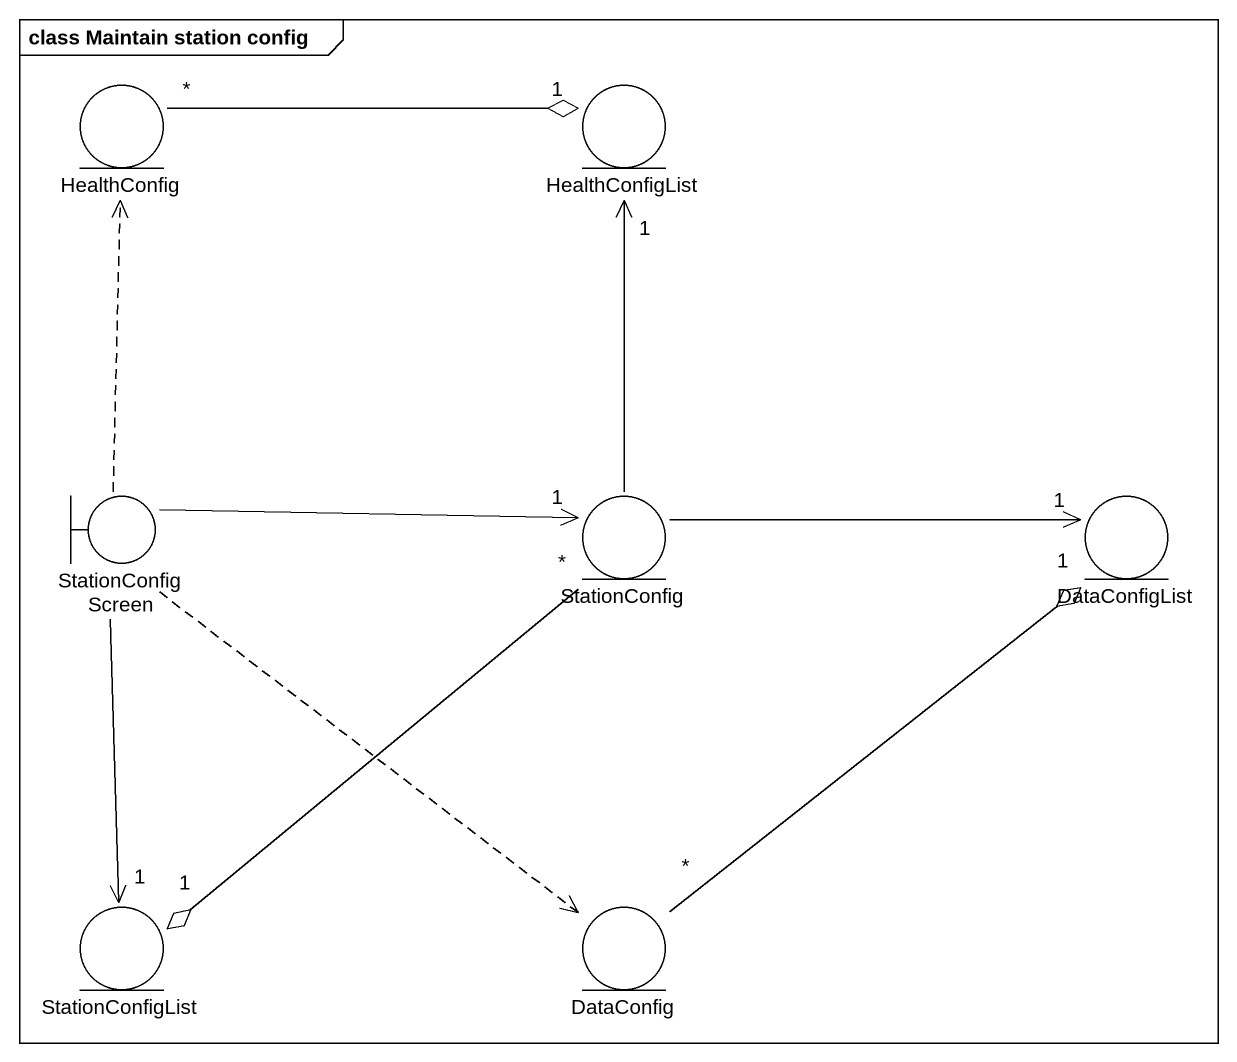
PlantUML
@startuml
mainframe class Maintain station config
entity HealthConfig
entity HealthConfigList
boundary StationConfigScreen
entity StationConfig
entity DataConfigList
entity StationConfigList
entity DataConfig
HealthConfig "*" -right-o "1" HealthConfigList
StationConfigScreen .up.> HealthConfig
StationConfigScreen -right-> "1" StationConfig
StationConfigScreen --> "1" StationConfigList
StationConfigScreen ..> DataConfig
StationConfig -up-> "1" HealthConfigList
StationConfig -right-> "1" DataConfigList
StationConfig "*" --o "1" StationConfigList
DataConfig "*" -up-o "1" DataConfigList
@enduml
